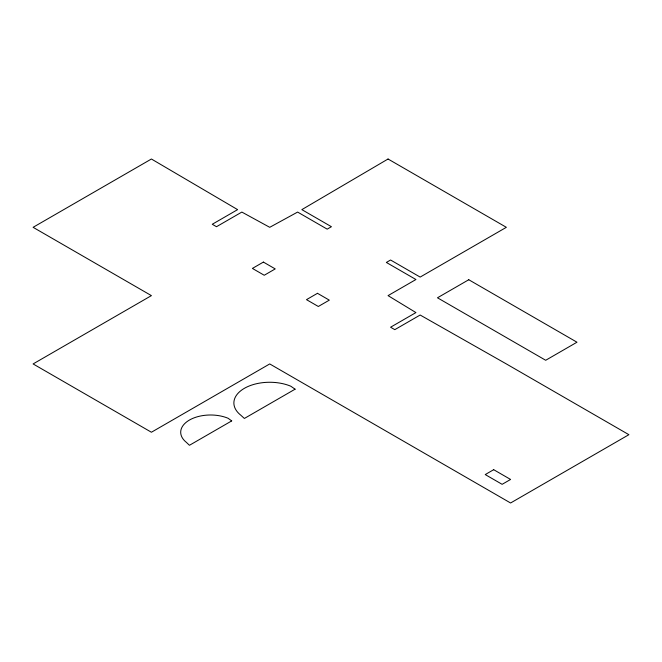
<?xml version="1.0" encoding="UTF-8"?>
<svg xmlns="http://www.w3.org/2000/svg" width="662" height="662" viewBox="0 0 662 662"><rect width="100%" height="100%" fill="white"/><g stroke="black" fill="none" stroke-linecap="round" stroke-linejoin="round"><path stroke-width="0.99" d="M388.048 159.012L301.847 209.631L331.422 226.71L327.193 229.151L297.619 212.072L269.732 227.314L241.845 212.072L216.491 226.71L212.262 224.269L237.617 209.631L151.416 159.012L33.1 227.314L151.416 295.624L33.1 363.935L151.416 432.245L269.732 363.935L510.584 502.988L628.9 434.686L506.356 363.935L420.155 315.021L394.809 329.659L390.58 327.218L415.935 312.58L388.048 295.624L415.935 279.521L386.351 262.45L390.58 260.009L420.155 277.088L506.356 227.314L388.048 159.012M263.393 262.086L252.404 268.424L264.237 275.26L275.227 268.913L263.393 262.086M317.479 293.307L306.489 299.654L318.323 306.481L329.312 300.143L317.479 293.307M468.762 279.736L437.474 297.792L545.695 360.277L576.983 342.213L468.762 279.736M231.7 420.9L189.448 445.294L186.403 442.382A29.881 17.253 0 0 1 189.448 420.047A29.881 17.253 0 0 1 228.133 418.285L231.7 420.9M295.087 389.182L244.377 418.458L240.72 415.132A35.856 20.704 0 0 1 244.377 388.329A35.856 20.704 0 0 1 290.808 386.219L295.087 389.182M493.687 469.689L485.229 474.571L502.135 484.327L510.584 479.453L493.687 469.689"/></g></svg>
